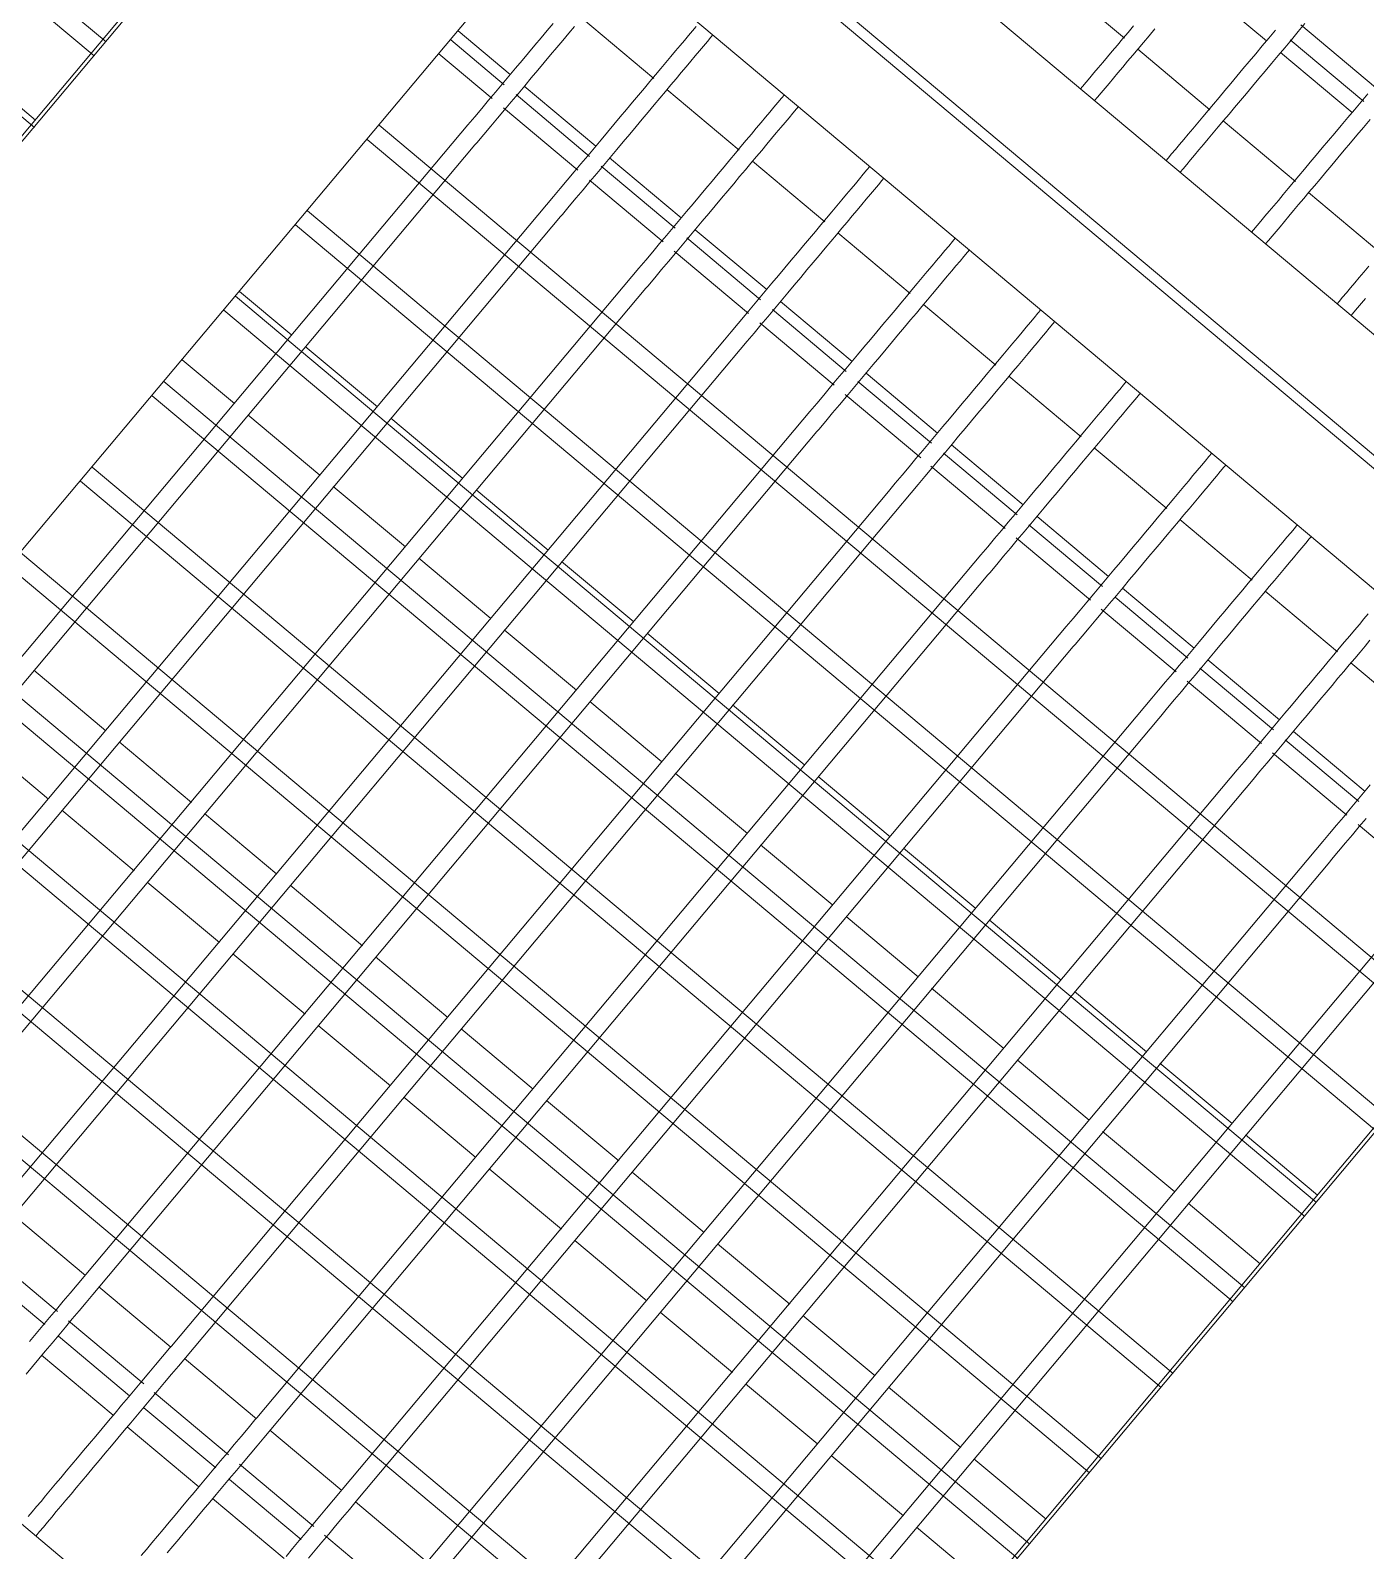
# Model space of a CAD drawing. Header units: metres. Extents: x 822482 to 822767, y 9662202 to 9662512.
# Drawn here: x 822649.3232 to 822649.4429, y 9662450.9258 to 9662451.0621 of the extents above; entities that cross this region are included whole.
import ezdxf

# ---------------------------------------------------------------- set-up
doc = ezdxf.new("R2010")
doc.units = ezdxf.units.M
doc.layers.add('ARQ_NE_EQUIPAMENTOS', color=7, linetype='Continuous')

# ---------------------------------------------------------------- blocks, each defined once
blk = doc.blocks.new('COZINHA TRAMONTINA')
at = {"lineweight": 0, "transparency": 33554687}
for p, q in [((-1.55086, 0.32794), (-1.55086, 0.60794)), ((-1.40874, 0.60794), (-1.40874, 0.32794)), ((-1.40046, 0.32794), (-1.40046, 0.60794)), ((-1.39954, 0.60794), (-1.39954, 0.32794)), ((-1.39126, 0.32794), (-1.39126, 0.60794)), ((-1.45418, 0.55839), (-1.45418, 0.60294)), ((-1.44582, 0.60294), (-1.44582, 0.55839)), ((-1.44418, 0.55839), (-1.44418, 0.60294)), ((-1.45362, 0.55873), (-1.45362, 0.56717)), ((-1.41534, 0.55844), (-1.5425, 0.55844)), ((-1.43, 0.55876), (-1.53, 0.55876)), ((-1.5425, 0.53489), (-1.40874, 0.53489)), ((-1.52582, 0.53484), (-1.52582, 0.40844)), ((-1.52418, 0.40844), (-1.52418, 0.53484)), ((-1.51582, 0.53484), (-1.51582, 0.40844)), ((-1.51418, 0.40844), (-1.51418, 0.53484)), ((-1.50582, 0.53484), (-1.50582, 0.40844)), ((-1.50418, 0.40844), (-1.50418, 0.53484)), ((-1.49582, 0.53484), (-1.49582, 0.40839)), ((-1.49418, 0.40839), (-1.49418, 0.53484)), ((-1.48582, 0.53484), (-1.48582, 0.40839)), ((-1.48418, 0.40839), (-1.48418, 0.53484)), ((-1.47582, 0.53484), (-1.47582, 0.40839)), ((-1.47418, 0.40839), (-1.47418, 0.53484)), ((-1.46582, 0.53484), (-1.46582, 0.40839)), ((-1.46418, 0.40839), (-1.46418, 0.53484)), ((-1.46162, 0.53484), (-1.46162, 0.52873)), ((-1.45582, 0.53484), (-1.45582, 0.40839)), ((-1.45418, 0.40839), (-1.45418, 0.53484)), ((-1.45362, 0.52873), (-1.45362, 0.53484)), ((-1.44582, 0.53484), (-1.44582, 0.40839)), ((-1.44418, 0.40839), (-1.44418, 0.53484)), ((-1.43582, 0.53484), (-1.43582, 0.40839)), ((-1.43418, 0.40839), (-1.43418, 0.53484)), ((-1.42582, 0.53484), (-1.42582, 0.52861)), ((-1.42418, 0.52859), (-1.42418, 0.53484)), ((-1.42314, 0.53484), (-1.42314, 0.52875)), ((-1.43, 0.52876), (-1.53, 0.52876)), ((-1.53, 0.52712), (-1.43, 0.52712)), ((-1.49951, 0.52715), (-1.49951, 0.5187)), ((-1.49151, 0.5187), (-1.49151, 0.52715)), ((-1.46162, 0.52718), (-1.46162, 0.51873)), ((-1.45362, 0.51873), (-1.45362, 0.52717)), ((-1.42582, 0.52731), (-1.42582, 0.51861)), ((-1.42418, 0.51859), (-1.42418, 0.5272)), ((-1.42314, 0.52712), (-1.42314, 0.51875)), ((-1.41514, 0.51866), (-1.41514, 0.52713)), ((-1.43, 0.51876), (-1.53, 0.51876)), ((-1.53, 0.51712), (-1.43, 0.51712)), ((-1.49951, 0.51715), (-1.49951, 0.5087)), ((-1.49151, 0.5087), (-1.49151, 0.51715)), ((-1.46162, 0.51718), (-1.46162, 0.50873)), ((-1.45362, 0.50873), (-1.45362, 0.51717)), ((-1.42582, 0.51723), (-1.42582, 0.50861)), ((-1.42418, 0.50859), (-1.42418, 0.51723)), ((-1.42314, 0.51712), (-1.42314, 0.50875)), ((-1.41514, 0.50866), (-1.41514, 0.51713)), ((-1.43, 0.50876), (-1.53, 0.50876)), ((-1.53, 0.50712), (-1.43, 0.50712)), ((-1.49951, 0.50715), (-1.49951, 0.4987)), ((-1.49151, 0.4987), (-1.49151, 0.50715)), ((-1.46162, 0.50718), (-1.46162, 0.49873)), ((-1.45362, 0.49873), (-1.45362, 0.50717)), ((-1.42582, 0.50731), (-1.42582, 0.49861)), ((-1.42418, 0.49859), (-1.42418, 0.5072)), ((-1.42314, 0.50712), (-1.42314, 0.49875)), ((-1.41514, 0.49866), (-1.41514, 0.50713)), ((-1.43, 0.49876), (-1.53, 0.49876)), ((-1.53582, 0.49708), (-1.53582, 0.48868)), ((-1.53418, 0.48857), (-1.53418, 0.49727)), ((-1.5301, 0.48873), (-1.5301, 0.49715)), ((-1.53, 0.49712), (-1.43, 0.49712)), ((-1.49951, 0.49715), (-1.49951, 0.4887)), ((-1.49151, 0.4887), (-1.49151, 0.49715)), ((-1.46162, 0.49718), (-1.46162, 0.48873)), ((-1.45362, 0.48873), (-1.45362, 0.49717)), ((-1.42582, 0.49731), (-1.42582, 0.48861)), ((-1.42418, 0.48859), (-1.42418, 0.4972)), ((-1.42314, 0.49712), (-1.42314, 0.48875)), ((-1.41514, 0.48866), (-1.41514, 0.49713)), ((-1.38525, 0.49713), (-1.38525, 0.48867)), ((-1.43, 0.48876), (-1.53, 0.48876)), ((-1.5381, 0.48715), (-1.5381, 0.47876)), ((-1.53582, 0.48708), (-1.53582, 0.47877)), ((-1.53418, 0.47848), (-1.53418, 0.48727)), ((-1.5301, 0.47873), (-1.5301, 0.48715)), ((-1.53, 0.48712), (-1.43, 0.48712)), ((-1.49951, 0.48715), (-1.49951, 0.4787)), ((-1.49151, 0.4787), (-1.49151, 0.48715)), ((-1.46162, 0.48718), (-1.46162, 0.47873)), ((-1.45362, 0.47873), (-1.45362, 0.48717)), ((-1.42582, 0.48731), (-1.42582, 0.47848)), ((-1.42418, 0.47859), (-1.42418, 0.4872)), ((-1.42314, 0.48712), (-1.42314, 0.47875)), ((-1.41514, 0.47866), (-1.41514, 0.48713)), ((-1.38525, 0.48713), (-1.38525, 0.47867)), ((-1.37725, 0.47875), (-1.37725, 0.48712)), ((-1.43, 0.47876), (-1.53, 0.47876)), ((-1.5381, 0.47715), (-1.5381, 0.46876)), ((-1.53582, 0.47708), (-1.53582, 0.46868)), ((-1.53418, 0.46857), (-1.53418, 0.47727)), ((-1.5301, 0.46873), (-1.5301, 0.47715)), ((-1.53, 0.47712), (-1.43, 0.47712)), ((-1.49951, 0.47715), (-1.49951, 0.4687)), ((-1.49151, 0.4687), (-1.49151, 0.47715)), ((-1.46162, 0.47718), (-1.46162, 0.46873)), ((-1.45362, 0.46873), (-1.45362, 0.47717)), ((-1.42582, 0.47731), (-1.42582, 0.46861)), ((-1.42418, 0.46859), (-1.42418, 0.4772)), ((-1.42314, 0.47712), (-1.42314, 0.46875)), ((-1.41514, 0.46866), (-1.41514, 0.47713)), ((-1.38525, 0.47713), (-1.38525, 0.46867)), ((-1.37725, 0.46875), (-1.37725, 0.47712)), ((-1.37582, 0.4772), (-1.37582, 0.46859)), ((-1.37418, 0.46861), (-1.37418, 0.47731)), ((-1.43, 0.46876), (-1.53, 0.46876)), ((-1.5381, 0.46715), (-1.5381, 0.45876)), ((-1.53582, 0.46708), (-1.53582, 0.45868)), ((-1.53418, 0.45857), (-1.53418, 0.46727)), ((-1.5301, 0.45873), (-1.5301, 0.46715)), ((-1.53, 0.46712), (-1.43, 0.46712)), ((-1.49951, 0.46715), (-1.49951, 0.4587)), ((-1.49151, 0.4587), (-1.49151, 0.46715)), ((-1.46162, 0.46718), (-1.46162, 0.45873)), ((-1.45362, 0.45873), (-1.45362, 0.46717)), ((-1.42582, 0.46731), (-1.42582, 0.45861)), ((-1.42418, 0.45859), (-1.42418, 0.4672)), ((-1.42314, 0.46712), (-1.42314, 0.45875)), ((-1.41514, 0.45866), (-1.41514, 0.46713)), ((-1.38525, 0.46713), (-1.38525, 0.45867)), ((-1.43, 0.45876), (-1.53, 0.45876)), ((-1.53418, 0.44857), (-1.53418, 0.45735)), ((-1.5301, 0.44873), (-1.5301, 0.45715)), ((-1.53, 0.45712), (-1.43, 0.45712)), ((-1.49951, 0.45715), (-1.49951, 0.4487)), ((-1.49151, 0.4487), (-1.49151, 0.45715)), ((-1.46162, 0.45718), (-1.46162, 0.44873)), ((-1.45362, 0.44873), (-1.45362, 0.45717)), ((-1.42582, 0.45735), (-1.42582, 0.44861)), ((-1.42418, 0.44859), (-1.42418, 0.45711)), ((-1.42314, 0.45712), (-1.42314, 0.44875)), ((-1.41514, 0.44866), (-1.41514, 0.45713)), ((-1.43, 0.44876), (-1.53, 0.44876)), ((-1.53, 0.44712), (-1.43, 0.44712)), ((-1.49951, 0.44715), (-1.49951, 0.4387)), ((-1.49151, 0.4387), (-1.49151, 0.44715)), ((-1.46162, 0.44718), (-1.46162, 0.43873)), ((-1.45362, 0.43873), (-1.45362, 0.44717)), ((-1.42582, 0.44731), (-1.42582, 0.43861)), ((-1.42418, 0.43859), (-1.42418, 0.4472)), ((-1.42314, 0.44712), (-1.42314, 0.43875)), ((-1.41514, 0.43866), (-1.41514, 0.44713)), ((-1.43, 0.43876), (-1.53, 0.43876)), ((-1.53, 0.43712), (-1.43, 0.43712)), ((-1.49951, 0.43715), (-1.49951, 0.4287)), ((-1.49151, 0.4287), (-1.49151, 0.43715)), ((-1.46162, 0.43718), (-1.46162, 0.42873)), ((-1.45362, 0.42873), (-1.45362, 0.43717)), ((-1.42582, 0.43731), (-1.42582, 0.42861)), ((-1.42418, 0.42859), (-1.42418, 0.4372)), ((-1.42314, 0.43712), (-1.42314, 0.42875)), ((-1.41514, 0.42866), (-1.41514, 0.43713)), ((-1.43, 0.42876), (-1.53, 0.42876)), ((-1.53, 0.42712), (-1.43, 0.42712)), ((-1.49951, 0.42715), (-1.49951, 0.4187)), ((-1.49151, 0.4187), (-1.49151, 0.42715)), ((-1.46162, 0.42718), (-1.46162, 0.41873)), ((-1.45362, 0.41873), (-1.45362, 0.42717)), ((-1.42582, 0.42731), (-1.42582, 0.4186)), ((-1.43, 0.41876), (-1.53, 0.41876)), ((-1.53, 0.41712), (-1.43, 0.41712)), ((-1.49951, 0.41715), (-1.49951, 0.4087)), ((-1.49151, 0.4087), (-1.49151, 0.41715)), ((-1.46162, 0.41718), (-1.46162, 0.40873)), ((-1.45362, 0.40873), (-1.45362, 0.41717)), ((-1.41534, 0.40844), (-1.5425, 0.40844)), ((-1.43, 0.40876), (-1.53, 0.40876))]:
    blk.add_line(p, q, dxfattribs=at)
at = {"lineweight": 0, "transparency": 33554687, "flags": 128}
for points in [[(-1.43, 0.52876), (-1.42903, 0.52876), (-1.42807, 0.52876), (-1.4271, 0.52876), (-1.42615, 0.52876), (-1.4252, 0.52876), (-1.42425, 0.52876), (-1.42332, 0.52876), (-1.42239, 0.52876), (-1.42148, 0.52876), (-1.42058, 0.52876), (-1.4197, 0.52876), (-1.41883, 0.52876), (-1.41798, 0.52876), (-1.41715, 0.52876)], [(-1.41613, 0.52712), (-1.41693, 0.52712), (-1.41776, 0.52712), (-1.4186, 0.52712), (-1.41946, 0.52712), (-1.42034, 0.52712), (-1.42124, 0.52712), (-1.42215, 0.52712), (-1.42307, 0.52712), (-1.424, 0.52712), (-1.42494, 0.52712), (-1.42589, 0.52712), (-1.42685, 0.52712), (-1.42781, 0.52712), (-1.42877, 0.52712), (-1.42974, 0.52712), (-1.43, 0.52712)], [(-1.43, 0.51876), (-1.42903, 0.51876), (-1.42807, 0.51876), (-1.4271, 0.51876), (-1.42615, 0.51876), (-1.4252, 0.51876), (-1.42425, 0.51876), (-1.42332, 0.51876), (-1.42239, 0.51876), (-1.42148, 0.51876), (-1.42058, 0.51876), (-1.4197, 0.51876), (-1.41883, 0.51876), (-1.41798, 0.51876), (-1.41715, 0.51876), (-1.41634, 0.51876), (-1.41556, 0.51876), (-1.41479, 0.51876), (-1.41405, 0.51876), (-1.41334, 0.51876), (-1.41265, 0.51876), (-1.41199, 0.51876), (-1.41136, 0.51876), (-1.41076, 0.51876), (-1.41019, 0.51876), (-1.40965, 0.51876), (-1.40914, 0.51876)], [(-1.40874, 0.51712), (-1.40901, 0.51712), (-1.40951, 0.51712), (-1.41004, 0.51712), (-1.4106, 0.51712), (-1.4112, 0.51712), (-1.41182, 0.51712), (-1.41247, 0.51712), (-1.41315, 0.51712), (-1.41386, 0.51712), (-1.41459, 0.51712), (-1.41535, 0.51712), (-1.41613, 0.51712), (-1.41693, 0.51712), (-1.41776, 0.51712), (-1.4186, 0.51712), (-1.41946, 0.51712), (-1.42034, 0.51712), (-1.42124, 0.51712), (-1.42215, 0.51712), (-1.42307, 0.51712), (-1.424, 0.51712), (-1.42494, 0.51712), (-1.42589, 0.51712), (-1.42685, 0.51712), (-1.42781, 0.51712), (-1.42877, 0.51712), (-1.42974, 0.51712), (-1.43, 0.51712)], [(-1.43, 0.50876), (-1.42903, 0.50876), (-1.42807, 0.50876), (-1.4271, 0.50876), (-1.42615, 0.50876), (-1.4252, 0.50876), (-1.42425, 0.50876), (-1.42332, 0.50876), (-1.42239, 0.50876), (-1.42148, 0.50876), (-1.42058, 0.50876), (-1.4197, 0.50876), (-1.41883, 0.50876), (-1.41798, 0.50876), (-1.41715, 0.50876), (-1.41634, 0.50876), (-1.41556, 0.50876), (-1.41479, 0.50876), (-1.41405, 0.50876), (-1.41334, 0.50876), (-1.41265, 0.50876), (-1.41199, 0.50876), (-1.41136, 0.50876), (-1.41076, 0.50876), (-1.41019, 0.50876), (-1.40965, 0.50876), (-1.40914, 0.50876), (-1.40874, 0.50876)], [(-1.40874, 0.50712), (-1.40901, 0.50712), (-1.40951, 0.50712), (-1.41004, 0.50712), (-1.4106, 0.50712), (-1.4112, 0.50712), (-1.41182, 0.50712), (-1.41247, 0.50712), (-1.41315, 0.50712), (-1.41386, 0.50712), (-1.41459, 0.50712), (-1.41535, 0.50712), (-1.41613, 0.50712), (-1.41693, 0.50712), (-1.41776, 0.50712), (-1.4186, 0.50712), (-1.41946, 0.50712), (-1.42034, 0.50712), (-1.42124, 0.50712), (-1.42215, 0.50712), (-1.42307, 0.50712), (-1.424, 0.50712), (-1.42494, 0.50712), (-1.42589, 0.50712), (-1.42685, 0.50712), (-1.42781, 0.50712), (-1.42877, 0.50712), (-1.42974, 0.50712), (-1.43, 0.50712)], [(-1.43, 0.49876), (-1.42903, 0.49876), (-1.42807, 0.49876), (-1.4271, 0.49876), (-1.42615, 0.49876), (-1.4252, 0.49876), (-1.42425, 0.49876), (-1.42332, 0.49876), (-1.42239, 0.49876), (-1.42148, 0.49876), (-1.42058, 0.49876), (-1.4197, 0.49876), (-1.41883, 0.49876), (-1.41798, 0.49876), (-1.41715, 0.49876), (-1.41634, 0.49876), (-1.41556, 0.49876), (-1.41479, 0.49876), (-1.41405, 0.49876), (-1.41334, 0.49876), (-1.41265, 0.49876), (-1.41199, 0.49876), (-1.41136, 0.49876), (-1.41076, 0.49876), (-1.41019, 0.49876), (-1.40965, 0.49876), (-1.40914, 0.49876), (-1.40874, 0.49876)], [(-1.40874, 0.49712), (-1.40901, 0.49712), (-1.40951, 0.49712), (-1.41004, 0.49712), (-1.4106, 0.49712), (-1.4112, 0.49712), (-1.41182, 0.49712), (-1.41247, 0.49712), (-1.41315, 0.49712), (-1.41386, 0.49712), (-1.41459, 0.49712), (-1.41535, 0.49712), (-1.41613, 0.49712), (-1.41693, 0.49712), (-1.41776, 0.49712), (-1.4186, 0.49712), (-1.41946, 0.49712), (-1.42034, 0.49712), (-1.42124, 0.49712), (-1.42215, 0.49712), (-1.42307, 0.49712), (-1.424, 0.49712), (-1.42494, 0.49712), (-1.42589, 0.49712), (-1.42685, 0.49712), (-1.42781, 0.49712), (-1.42877, 0.49712), (-1.42974, 0.49712), (-1.43, 0.49712)], [(-1.53785, 0.48876), (-1.53693, 0.48876), (-1.536, 0.48876), (-1.53506, 0.48876), (-1.53411, 0.48876), (-1.53315, 0.48876), (-1.53219, 0.48876), (-1.53123, 0.48876), (-1.53026, 0.48876), (-1.53, 0.48876)], [(-1.43, 0.48876), (-1.42903, 0.48876), (-1.42807, 0.48876), (-1.4271, 0.48876), (-1.42615, 0.48876), (-1.4252, 0.48876), (-1.42425, 0.48876), (-1.42332, 0.48876), (-1.42239, 0.48876), (-1.42148, 0.48876), (-1.42058, 0.48876), (-1.4197, 0.48876), (-1.41883, 0.48876), (-1.41798, 0.48876), (-1.41715, 0.48876), (-1.41634, 0.48876), (-1.41556, 0.48876), (-1.41479, 0.48876), (-1.41405, 0.48876), (-1.41334, 0.48876), (-1.41265, 0.48876), (-1.41199, 0.48876), (-1.41136, 0.48876), (-1.41076, 0.48876), (-1.41019, 0.48876), (-1.40965, 0.48876), (-1.40914, 0.48876), (-1.40874, 0.48876)], [(-1.39126, 0.48876), (-1.39099, 0.48876), (-1.39049, 0.48876), (-1.38996, 0.48876), (-1.3894, 0.48876), (-1.3888, 0.48876), (-1.38818, 0.48876), (-1.38753, 0.48876), (-1.38685, 0.48876), (-1.38614, 0.48876), (-1.38541, 0.48876), (-1.38465, 0.48876), (-1.38387, 0.48876)], [(-1.53, 0.48712), (-1.53097, 0.48712), (-1.53193, 0.48712), (-1.5329, 0.48712), (-1.53385, 0.48712), (-1.5348, 0.48712), (-1.53575, 0.48712), (-1.53668, 0.48712), (-1.53761, 0.48712), (-1.53852, 0.48712), (-1.53942, 0.48712), (-1.5403, 0.48712)], [(-1.40874, 0.48712), (-1.40901, 0.48712), (-1.40951, 0.48712), (-1.41004, 0.48712), (-1.4106, 0.48712), (-1.4112, 0.48712), (-1.41182, 0.48712), (-1.41247, 0.48712), (-1.41315, 0.48712), (-1.41386, 0.48712), (-1.41459, 0.48712), (-1.41535, 0.48712), (-1.41613, 0.48712), (-1.41693, 0.48712), (-1.41776, 0.48712), (-1.4186, 0.48712), (-1.41946, 0.48712), (-1.42034, 0.48712), (-1.42124, 0.48712), (-1.42215, 0.48712), (-1.42307, 0.48712), (-1.424, 0.48712), (-1.42494, 0.48712), (-1.42589, 0.48712), (-1.42685, 0.48712), (-1.42781, 0.48712), (-1.42877, 0.48712), (-1.42974, 0.48712), (-1.43, 0.48712)], [(-1.38285, 0.48712), (-1.38366, 0.48712), (-1.38444, 0.48712), (-1.38521, 0.48712), (-1.38595, 0.48712), (-1.38666, 0.48712), (-1.38735, 0.48712), (-1.38801, 0.48712), (-1.38864, 0.48712), (-1.38924, 0.48712), (-1.38981, 0.48712), (-1.39035, 0.48712), (-1.39086, 0.48712), (-1.39126, 0.48712)], [(-1.54996, 0.47876), (-1.5494, 0.47876), (-1.5488, 0.47876), (-1.54818, 0.47876), (-1.54753, 0.47876), (-1.54685, 0.47876), (-1.54614, 0.47876), (-1.54541, 0.47876), (-1.54465, 0.47876), (-1.54387, 0.47876), (-1.54307, 0.47876), (-1.54224, 0.47876), (-1.5414, 0.47876), (-1.54054, 0.47876), (-1.53966, 0.47876), (-1.53876, 0.47876), (-1.53785, 0.47876), (-1.53693, 0.47876), (-1.536, 0.47876), (-1.53506, 0.47876), (-1.53411, 0.47876), (-1.53315, 0.47876), (-1.53219, 0.47876), (-1.53123, 0.47876), (-1.53026, 0.47876), (-1.53, 0.47876)], [(-1.43, 0.47876), (-1.42903, 0.47876), (-1.42807, 0.47876), (-1.4271, 0.47876), (-1.42615, 0.47876), (-1.4252, 0.47876), (-1.42425, 0.47876), (-1.42332, 0.47876), (-1.42239, 0.47876), (-1.42148, 0.47876), (-1.42058, 0.47876), (-1.4197, 0.47876), (-1.41883, 0.47876), (-1.41798, 0.47876), (-1.41715, 0.47876), (-1.41634, 0.47876), (-1.41556, 0.47876), (-1.41479, 0.47876), (-1.41405, 0.47876), (-1.41334, 0.47876), (-1.41265, 0.47876), (-1.41199, 0.47876), (-1.41136, 0.47876), (-1.41076, 0.47876), (-1.41019, 0.47876), (-1.40965, 0.47876), (-1.40914, 0.47876), (-1.40874, 0.47876)], [(-1.39126, 0.47876), (-1.39099, 0.47876), (-1.39049, 0.47876), (-1.38996, 0.47876), (-1.3894, 0.47876), (-1.3888, 0.47876), (-1.38818, 0.47876), (-1.38753, 0.47876), (-1.38685, 0.47876), (-1.38614, 0.47876), (-1.38541, 0.47876), (-1.38465, 0.47876), (-1.38387, 0.47876), (-1.38307, 0.47876), (-1.38224, 0.47876), (-1.3814, 0.47876), (-1.38054, 0.47876), (-1.37966, 0.47876), (-1.37876, 0.47876), (-1.37785, 0.47876), (-1.37693, 0.47876), (-1.376, 0.47876)], [(-1.53, 0.47712), (-1.53097, 0.47712), (-1.53193, 0.47712), (-1.5329, 0.47712), (-1.53385, 0.47712), (-1.5348, 0.47712), (-1.53575, 0.47712), (-1.53668, 0.47712), (-1.53761, 0.47712), (-1.53852, 0.47712), (-1.53942, 0.47712), (-1.5403, 0.47712), (-1.54117, 0.47712), (-1.54202, 0.47712), (-1.54285, 0.47712), (-1.54366, 0.47712), (-1.54444, 0.47712), (-1.54521, 0.47712), (-1.54595, 0.47712), (-1.54666, 0.47712), (-1.54735, 0.47712), (-1.54801, 0.47712), (-1.54864, 0.47712), (-1.54924, 0.47712), (-1.54981, 0.47712), (-1.55035, 0.47712), (-1.55086, 0.47712)], [(-1.40874, 0.47712), (-1.40901, 0.47712), (-1.40951, 0.47712), (-1.41004, 0.47712), (-1.4106, 0.47712), (-1.4112, 0.47712), (-1.41182, 0.47712), (-1.41247, 0.47712), (-1.41315, 0.47712), (-1.41386, 0.47712), (-1.41459, 0.47712), (-1.41535, 0.47712), (-1.41613, 0.47712), (-1.41693, 0.47712), (-1.41776, 0.47712), (-1.4186, 0.47712), (-1.41946, 0.47712), (-1.42034, 0.47712), (-1.42124, 0.47712), (-1.42215, 0.47712), (-1.42307, 0.47712), (-1.424, 0.47712), (-1.42494, 0.47712), (-1.42589, 0.47712), (-1.42685, 0.47712), (-1.42781, 0.47712), (-1.42877, 0.47712), (-1.42974, 0.47712), (-1.43, 0.47712)], [(-1.37385, 0.47712), (-1.3748, 0.47712), (-1.37575, 0.47712), (-1.37668, 0.47712), (-1.37761, 0.47712), (-1.37852, 0.47712), (-1.37942, 0.47712), (-1.3803, 0.47712), (-1.38117, 0.47712), (-1.38202, 0.47712), (-1.38285, 0.47712), (-1.38366, 0.47712), (-1.38444, 0.47712), (-1.38521, 0.47712), (-1.38595, 0.47712), (-1.38666, 0.47712), (-1.38735, 0.47712), (-1.38801, 0.47712), (-1.38864, 0.47712), (-1.38924, 0.47712), (-1.38981, 0.47712), (-1.39035, 0.47712), (-1.39086, 0.47712), (-1.39126, 0.47712)], [(-1.54614, 0.46876), (-1.54541, 0.46876), (-1.54465, 0.46876), (-1.54387, 0.46876), (-1.54307, 0.46876), (-1.54224, 0.46876), (-1.5414, 0.46876), (-1.54054, 0.46876), (-1.53966, 0.46876), (-1.53876, 0.46876), (-1.53785, 0.46876), (-1.53693, 0.46876), (-1.536, 0.46876), (-1.53506, 0.46876), (-1.53411, 0.46876), (-1.53315, 0.46876), (-1.53219, 0.46876), (-1.53123, 0.46876), (-1.53026, 0.46876), (-1.53, 0.46876)], [(-1.43, 0.46876), (-1.42903, 0.46876), (-1.42807, 0.46876), (-1.4271, 0.46876), (-1.42615, 0.46876), (-1.4252, 0.46876), (-1.42425, 0.46876), (-1.42332, 0.46876), (-1.42239, 0.46876), (-1.42148, 0.46876), (-1.42058, 0.46876), (-1.4197, 0.46876), (-1.41883, 0.46876), (-1.41798, 0.46876), (-1.41715, 0.46876), (-1.41634, 0.46876), (-1.41556, 0.46876), (-1.41479, 0.46876), (-1.41405, 0.46876), (-1.41334, 0.46876), (-1.41265, 0.46876), (-1.41199, 0.46876), (-1.41136, 0.46876), (-1.41076, 0.46876), (-1.41019, 0.46876), (-1.40965, 0.46876), (-1.40914, 0.46876), (-1.40874, 0.46876)], [(-1.39126, 0.46876), (-1.39099, 0.46876), (-1.39049, 0.46876), (-1.38996, 0.46876), (-1.3894, 0.46876), (-1.3888, 0.46876), (-1.38818, 0.46876), (-1.38753, 0.46876), (-1.38685, 0.46876), (-1.38614, 0.46876), (-1.38541, 0.46876), (-1.38465, 0.46876), (-1.38387, 0.46876), (-1.38307, 0.46876), (-1.38224, 0.46876), (-1.3814, 0.46876), (-1.38054, 0.46876), (-1.37966, 0.46876), (-1.37876, 0.46876), (-1.37785, 0.46876), (-1.37693, 0.46876), (-1.376, 0.46876), (-1.37506, 0.46876)], [(-1.53, 0.46712), (-1.53097, 0.46712), (-1.53193, 0.46712), (-1.5329, 0.46712), (-1.53385, 0.46712), (-1.5348, 0.46712), (-1.53575, 0.46712), (-1.53668, 0.46712), (-1.53761, 0.46712), (-1.53852, 0.46712), (-1.53942, 0.46712), (-1.5403, 0.46712), (-1.54117, 0.46712), (-1.54202, 0.46712), (-1.54285, 0.46712), (-1.54366, 0.46712), (-1.54444, 0.46712)], [(-1.40874, 0.46712), (-1.40901, 0.46712), (-1.40951, 0.46712), (-1.41004, 0.46712), (-1.4106, 0.46712), (-1.4112, 0.46712), (-1.41182, 0.46712), (-1.41247, 0.46712), (-1.41315, 0.46712), (-1.41386, 0.46712), (-1.41459, 0.46712), (-1.41535, 0.46712), (-1.41613, 0.46712), (-1.41693, 0.46712), (-1.41776, 0.46712), (-1.4186, 0.46712), (-1.41946, 0.46712), (-1.42034, 0.46712), (-1.42124, 0.46712), (-1.42215, 0.46712), (-1.42307, 0.46712), (-1.424, 0.46712), (-1.42494, 0.46712), (-1.42589, 0.46712), (-1.42685, 0.46712), (-1.42781, 0.46712), (-1.42877, 0.46712), (-1.42974, 0.46712), (-1.43, 0.46712)], [(-1.37668, 0.46712), (-1.37761, 0.46712), (-1.37852, 0.46712), (-1.37942, 0.46712), (-1.3803, 0.46712), (-1.38117, 0.46712), (-1.38202, 0.46712), (-1.38285, 0.46712), (-1.38366, 0.46712), (-1.38444, 0.46712), (-1.38521, 0.46712), (-1.38595, 0.46712), (-1.38666, 0.46712), (-1.38735, 0.46712), (-1.38801, 0.46712), (-1.38864, 0.46712), (-1.38924, 0.46712), (-1.38981, 0.46712), (-1.39035, 0.46712), (-1.39086, 0.46712), (-1.39126, 0.46712)], [(-1.53785, 0.45876), (-1.53693, 0.45876), (-1.536, 0.45876), (-1.53506, 0.45876), (-1.53411, 0.45876), (-1.53315, 0.45876), (-1.53219, 0.45876), (-1.53123, 0.45876), (-1.53026, 0.45876), (-1.53, 0.45876)], [(-1.43, 0.45876), (-1.42903, 0.45876), (-1.42807, 0.45876), (-1.4271, 0.45876), (-1.42615, 0.45876), (-1.4252, 0.45876), (-1.42425, 0.45876), (-1.42332, 0.45876), (-1.42239, 0.45876), (-1.42148, 0.45876), (-1.42058, 0.45876), (-1.4197, 0.45876), (-1.41883, 0.45876), (-1.41798, 0.45876), (-1.41715, 0.45876), (-1.41634, 0.45876), (-1.41556, 0.45876), (-1.41479, 0.45876), (-1.41405, 0.45876), (-1.41334, 0.45876), (-1.41265, 0.45876), (-1.41199, 0.45876), (-1.41136, 0.45876), (-1.41076, 0.45876), (-1.41019, 0.45876), (-1.40965, 0.45876), (-1.40914, 0.45876), (-1.40874, 0.45876)], [(-1.39126, 0.45876), (-1.39099, 0.45876), (-1.39049, 0.45876), (-1.38996, 0.45876), (-1.3894, 0.45876), (-1.3888, 0.45876), (-1.38818, 0.45876), (-1.38753, 0.45876), (-1.38685, 0.45876)], [(-1.53, 0.45712), (-1.53097, 0.45712), (-1.53193, 0.45712), (-1.5329, 0.45712), (-1.53385, 0.45712), (-1.5348, 0.45712), (-1.53575, 0.45712), (-1.53668, 0.45712)], [(-1.40874, 0.45712), (-1.40901, 0.45712), (-1.40951, 0.45712), (-1.41004, 0.45712), (-1.4106, 0.45712), (-1.4112, 0.45712), (-1.41182, 0.45712), (-1.41247, 0.45712), (-1.41315, 0.45712), (-1.41386, 0.45712), (-1.41459, 0.45712), (-1.41535, 0.45712), (-1.41613, 0.45712), (-1.41693, 0.45712), (-1.41776, 0.45712), (-1.4186, 0.45712), (-1.41946, 0.45712), (-1.42034, 0.45712), (-1.42124, 0.45712), (-1.42215, 0.45712), (-1.42307, 0.45712), (-1.424, 0.45712), (-1.42494, 0.45712), (-1.42589, 0.45712), (-1.42685, 0.45712), (-1.42781, 0.45712), (-1.42877, 0.45712), (-1.42974, 0.45712), (-1.43, 0.45712)], [(-1.38924, 0.45712), (-1.38981, 0.45712), (-1.39035, 0.45712), (-1.39086, 0.45712), (-1.39126, 0.45712)], [(-1.43, 0.44876), (-1.42903, 0.44876), (-1.42807, 0.44876), (-1.4271, 0.44876), (-1.42615, 0.44876), (-1.4252, 0.44876), (-1.42425, 0.44876), (-1.42332, 0.44876), (-1.42239, 0.44876), (-1.42148, 0.44876), (-1.42058, 0.44876), (-1.4197, 0.44876), (-1.41883, 0.44876), (-1.41798, 0.44876), (-1.41715, 0.44876), (-1.41634, 0.44876), (-1.41556, 0.44876), (-1.41479, 0.44876), (-1.41405, 0.44876), (-1.41334, 0.44876), (-1.41265, 0.44876), (-1.41199, 0.44876), (-1.41136, 0.44876), (-1.41076, 0.44876), (-1.41019, 0.44876), (-1.40965, 0.44876), (-1.40914, 0.44876), (-1.40874, 0.44876)], [(-1.40874, 0.44712), (-1.40901, 0.44712), (-1.40951, 0.44712), (-1.41004, 0.44712), (-1.4106, 0.44712), (-1.4112, 0.44712), (-1.41182, 0.44712), (-1.41247, 0.44712), (-1.41315, 0.44712), (-1.41386, 0.44712), (-1.41459, 0.44712), (-1.41535, 0.44712), (-1.41613, 0.44712), (-1.41693, 0.44712), (-1.41776, 0.44712), (-1.4186, 0.44712), (-1.41946, 0.44712), (-1.42034, 0.44712), (-1.42124, 0.44712), (-1.42215, 0.44712), (-1.42307, 0.44712), (-1.424, 0.44712), (-1.42494, 0.44712), (-1.42589, 0.44712), (-1.42685, 0.44712), (-1.42781, 0.44712), (-1.42877, 0.44712), (-1.42974, 0.44712), (-1.43, 0.44712)], [(-1.43, 0.43876), (-1.42903, 0.43876), (-1.42807, 0.43876), (-1.4271, 0.43876), (-1.42615, 0.43876), (-1.4252, 0.43876), (-1.42425, 0.43876), (-1.42332, 0.43876), (-1.42239, 0.43876), (-1.42148, 0.43876), (-1.42058, 0.43876), (-1.4197, 0.43876), (-1.41883, 0.43876), (-1.41798, 0.43876), (-1.41715, 0.43876), (-1.41634, 0.43876), (-1.41556, 0.43876), (-1.41479, 0.43876), (-1.41405, 0.43876), (-1.41334, 0.43876), (-1.41265, 0.43876), (-1.41199, 0.43876), (-1.41136, 0.43876), (-1.41076, 0.43876)], [(-1.41247, 0.43712), (-1.41315, 0.43712), (-1.41386, 0.43712), (-1.41459, 0.43712), (-1.41535, 0.43712), (-1.41613, 0.43712), (-1.41693, 0.43712), (-1.41776, 0.43712), (-1.4186, 0.43712), (-1.41946, 0.43712), (-1.42034, 0.43712), (-1.42124, 0.43712), (-1.42215, 0.43712), (-1.42307, 0.43712), (-1.424, 0.43712), (-1.42494, 0.43712), (-1.42589, 0.43712), (-1.42685, 0.43712), (-1.42781, 0.43712), (-1.42877, 0.43712), (-1.42974, 0.43712), (-1.43, 0.43712)], [(-1.43, 0.42876), (-1.42903, 0.42876), (-1.42807, 0.42876), (-1.4271, 0.42876), (-1.42615, 0.42876), (-1.4252, 0.42876), (-1.42425, 0.42876), (-1.42332, 0.42876), (-1.42239, 0.42876)], [(-1.42494, 0.42712), (-1.42589, 0.42712), (-1.42685, 0.42712), (-1.42781, 0.42712), (-1.42877, 0.42712), (-1.42974, 0.42712), (-1.43, 0.42712)]]:
    blk.add_lwpolyline(points, dxfattribs=at)
blk = doc.blocks.new('A$C8f1b9c42')
at = {"layer": 'ARQ_NE_EQUIPAMENTOS', "linetype": 'Continuous', "lineweight": 0, "transparency": 33554687, "rotation": 270}
blk.add_blockref('COZINHA TRAMONTINA', (372.11813, -253.4648), dxfattribs=at)

msp = doc.modelspace()

# ---------------------------------------------------------------- block references
at = {"ltscale": 10, "rotation": 140.0090103764572}
msp.add_blockref('A$C8f1b9c42', (822772.88904, 9662018.46966), dxfattribs=at)

doc.saveas('drawing.dxf')
